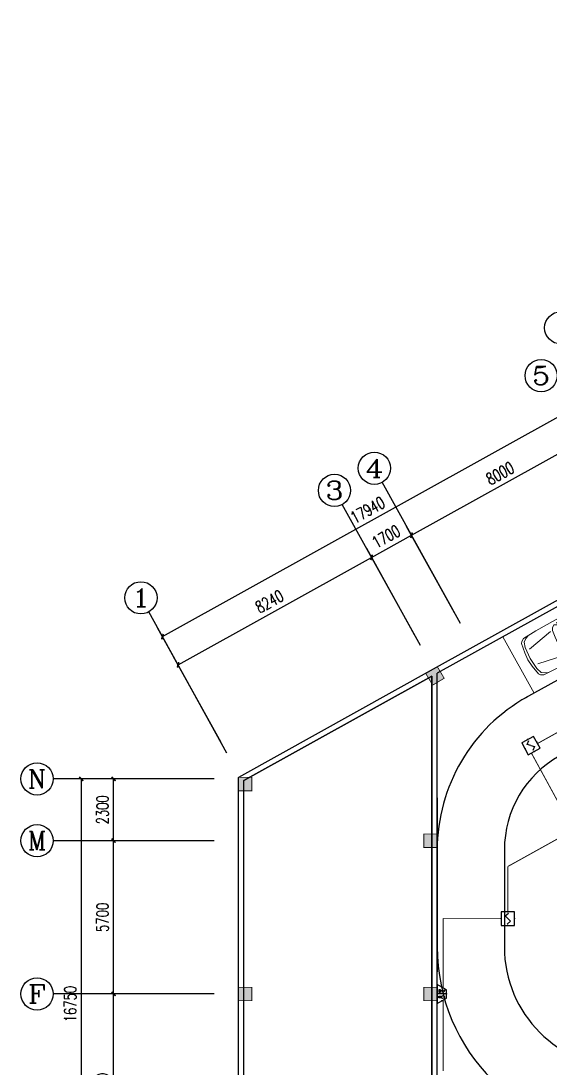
# Model space of a CAD drawing. Extents: x -6243262 to 3079315, y -2914302 to 172723.
# Drawn here: x -1948741 to -1929038, y -992396 to -953450 of the extents above; entities that cross this region are included whole.
import ezdxf
from ezdxf.enums import TextEntityAlignment as Align

# ---------------------------------------------------------------- set-up
doc = ezdxf.new("R2010")
doc.units = 0
doc.header["$LTSCALE"] = 1000
doc.linetypes.add('DOTE', pattern=[2.42, 2, -0.2, 0.02, -0.2])
for name, color, linetype in [('0-柱2', 6, 'Continuous'), ('0-柱网', 2, 'Continuous'), ('AXIS_TEXT', 7, 'Continuous'), ('EQUIP-消防', 3, 'Continuous'), ('WIRE-消防', 5, 'DOTE')]:
    doc.layers.add(name, color=color, linetype=linetype)
doc.layers.add('车位', color=252, linetype='Continuous', lineweight=5)
doc.styles.add('_TCH_AXIS', font='COMPLEX', dxfattribs={"bigfont": 'GBCBIG'})
doc.styles.add('_TCH_DIM_T3', font='SIMPLEX', dxfattribs={"width": 0.705882, "bigfont": 'GBCBIG'})
doc.styles.add('COMPLEX', font='COMPLEX')
doc.styles.get("Standard").update_dxf_attribs({"font": 'gbenor.shx', "bigfont": 'gbcbig.shx'})
doc.dimstyles.new('_TCH_ARCH&&150', dxfattribs={"dimtxt": 446.25, "dimasz": 150, "dimexe": 375, "dimexo": 450, "dimgap": 189.375, "dimtad": 1, "dimdec": 0, "dimzin": 0, "dimdsep": 46, "dimtxsty": '_TCH_DIM_T3', "dimblk": 'ARCHTICK', "dimcen": 0.09, "dimclrt": 7, "dimazin": 2, "dimtfac": 1, "dimtdec": 0, "dimtix": 1, "dimtmove": 2, "dimatfit": 3, "dimfxl": 0, "dimtolj": 1, "dimtzin": 0, "dimarcsym": 0})

# ---------------------------------------------------------------- blocks, each defined once
blk = doc.blocks.new('chewei')
at = {"layer": '车位', "color": 0}
for p, q in [((49134, 154982), (49201, 155026)), ((49201, 155026), (49801, 155049)), ((50401, 155026), (49801, 155049)), ((50467, 154982), (50401, 155026)), ((49023, 154737), (49090, 154915)), ((49090, 154915), (49134, 154982)), ((50512, 154915), (50467, 154982)), ((50578, 154737), (50512, 154915)), ((49201, 154160), (49245, 154293)), ((49245, 154293), (49312, 154360)), ((49312, 154360), (49623, 154426)), ((49623, 154426), (49978, 154426)), ((50290, 154360), (49978, 154426)), ((50356, 154293), (50290, 154360)), ((50401, 154160), (50356, 154293)), ((49156, 153849), (49134, 153826)), ((49267, 153693), (49156, 153849)), ((49201, 154026), (49201, 154160)), ((49245, 153938), (49201, 154026)), ((49267, 153915), (49245, 153938)), ((49290, 153915), (49267, 153915)), ((49312, 153938), (49290, 153915)), ((49356, 153960), (49312, 153938)), ((49556, 153982), (49356, 153960)), ((50045, 153982), (49556, 153982)), ((50045, 153982), (50245, 153960)), ((50245, 153960), (50290, 153938)), ((50290, 153938), (50312, 153915)), ((50312, 153915), (50334, 153915)), ((50334, 153915), (50356, 153938)), ((50334, 153693), (50445, 153849)), ((50356, 153938), (50401, 154026)), ((50401, 154026), (50401, 154160)), ((50445, 153849), (50467, 153826)), ((49134, 153826), (49112, 153093)), ((49290, 153582), (49267, 153693)), ((49290, 153160), (49290, 153582)), ((50312, 153582), (50334, 153693)), ((50312, 153160), (50312, 153582)), ((50467, 153826), (50490, 153093)), ((49112, 153093), (49290, 153160)), ((49290, 153093), (49112, 153004)), ((49290, 152538), (49290, 153093)), ((50490, 153093), (50312, 153160)), ((50312, 153093), (50490, 153004)), ((50312, 152538), (50312, 153093)), ((49112, 153004), (49112, 152204)), ((50490, 153004), (50490, 152204)), ((49112, 152204), (49290, 152538)), ((49134, 152093), (49334, 152471)), ((49334, 152471), (49423, 152427)), ((49423, 152427), (49556, 152404)), ((49556, 152404), (49801, 152382)), ((50045, 152404), (49801, 152382)), ((50178, 152427), (50045, 152404)), ((50267, 152471), (50178, 152427)), ((50467, 152093), (50267, 152471)), ((50490, 152204), (50312, 152538)), ((49201, 152004), (49134, 152093)), ((49290, 151960), (49201, 152004)), ((49556, 151916), (49290, 151960)), ((49801, 151893), (49556, 151916)), ((49801, 151893), (50045, 151916)), ((50045, 151916), (50312, 151960)), ((50312, 151960), (50401, 152004)), ((50401, 152004), (50467, 152093)), ((49490, 150871), (49290, 151871)), ((50112, 150871), (50312, 151871)), ((49067, 150938), (49023, 151049)), ((49156, 150827), (49067, 150938)), ((49356, 150760), (49156, 150827)), ((49801, 150716), (49356, 150760)), ((49801, 150716), (50245, 150760)), ((50245, 150760), (50445, 150827)), ((50445, 150827), (50534, 150938)), ((50534, 150938), (50578, 151049))]:
    blk.add_line(p, q, dxfattribs=at)
for points in [[(48601, 150227), (51001, 150227), (51001, 155627), (48601, 155627)], [(50578, 154737), (50601, 154404), (50601, 151404), (50578, 150871), (50512, 150760), (50445, 150716), (50090, 150649), (49801, 150627), (49512, 150649), (49156, 150716), (49090, 150760), (49023, 150871), (49001, 151404), (49001, 154404), (49023, 154737), (49067, 155004), (49134, 155093), (49201, 155137), (49801, 155160), (50401, 155137), (50467, 155093), (50534, 155004)]]:
    blk.add_lwpolyline(points, close=True, dxfattribs=at)
blk = doc.blocks.new('0-柱2')
at = {"layer": '0-柱2'}
h = blk.add_hatch(color=0, dxfattribs=at)
h.dxf.hatch_style = 1
h.paths.add_polyline_path([(6975, 30467), (7405, 30722), (7660, 30292), (7231, 30037)])
h = blk.add_hatch(color=0, dxfattribs=at)
h.dxf.hatch_style = 1
h.paths.add_polyline_path([(0, 26606), (500, 26606), (500, 26106), (0, 26106)])
h = blk.add_hatch(color=0, dxfattribs=at)
h.dxf.hatch_style = 1
h.paths.add_polyline_path([(6900, 24500), (7400, 24500), (7400, 24000), (6900, 24000)])
h = blk.add_hatch(color=0, dxfattribs=at)
h.dxf.hatch_style = 1
h.paths.add_polyline_path([(0, 18800), (500, 18800), (500, 18300), (0, 18300)])
h = blk.add_hatch(color=0, dxfattribs=at)
h.dxf.hatch_style = 1
h.paths.add_polyline_path([(6900, 18800), (7400, 18800), (7400, 18300), (6900, 18300)])
at = {"layer": '0-柱2', "color": 0, "const_width": 30}
for points in [[(6975, 30467), (7405, 30722), (7660, 30292), (7231, 30037)], [(0, 26606), (500, 26606), (500, 26106), (0, 26106)], [(6900, 24500), (7400, 24500), (7400, 24000), (6900, 24000)], [(0, 18800), (500, 18800), (500, 18300), (0, 18300)], [(6900, 18800), (7400, 18800), (7400, 18300), (6900, 18300)]]:
    blk.add_lwpolyline(points, close=True, dxfattribs=at)
blk = doc.blocks.new('_AXISO')
at = {"color": 0}
blk.add_circle((0, 0), 0.5, dxfattribs=at)
at = {"layer": 'AXIS_TEXT', "color": 0, "style": 'COMPLEX', "width": 1.041667}
blk.add_attdef('A', text='', height=0.56, dxfattribs=at).set_placement((-0.25, -0.28), (0.25, -0.28), align=Align.FIT)
blk = doc.blocks.new('_ArchTick')
at = {"color": 0, "linetype": 'ByBlock', "const_width": 0.4}
blk.add_lwpolyline([(-0.5, -0.5), (0.5, 0.5)], dxfattribs=at)
blk = doc.blocks.new('*D588')
at = {"layer": '0-柱网', "color": 0, "lineweight": -2, "transparency": 16777216}
for p, q in [((1319124, -1167682), (1314249, -1167682)), ((1314624, -1184432), (1314624, -1167682)), ((1319124, -1184432), (1314249, -1184432))]:
    blk.add_line(p, q, dxfattribs=at)
at = {"layer": 'Defpoints', "color": 0, "transparency": 16777216}
for p in [(1314624, -1167682), (1319574, -1167682), (1319574, -1184432)]:
    blk.add_point(p, dxfattribs=at)
at = {"layer": '0-柱网', "color": 0, "lineweight": -2, "transparency": 16777216, "xscale": 150, "yscale": 150, "zscale": 150}
for p, rotation in [((1314624, -1167682), 90), ((1314624, -1184432), 270)]:
    blk.add_blockref('_ArchTick', p, dxfattribs=dict(at, rotation=rotation))
at = {"layer": '0-柱网', "color": 7, "transparency": 16777216, "insert": (1314212, -1176057), "char_height": 446.2, "attachment_point": 5, "rotation": 90, "style": '_TCH_DIM_T3'}
blk.add_mtext('\\A1;16750', dxfattribs=at)
blk = doc.blocks.new('*D593')
at = {"layer": '0-柱网', "color": 0, "lineweight": -2, "transparency": 16777216}
for p, q in [((1319124, -1175682), (1315449, -1175682)), ((1315824, -1182632), (1315824, -1175682)), ((1319124, -1182632), (1315449, -1182632))]:
    blk.add_line(p, q, dxfattribs=at)
at = {"layer": 'Defpoints', "color": 0, "transparency": 16777216}
for p in [(1315824, -1175682), (1319574, -1175682), (1319574, -1182632)]:
    blk.add_point(p, dxfattribs=at)
at = {"layer": '0-柱网', "color": 0, "lineweight": -2, "transparency": 16777216, "xscale": 150, "yscale": 150, "zscale": 150}
for p, rotation in [((1315824, -1175682), 90), ((1315824, -1182632), 270)]:
    blk.add_blockref('_ArchTick', p, dxfattribs=dict(at, rotation=rotation))
at = {"layer": '0-柱网', "color": 7, "transparency": 16777216, "insert": (1315412, -1179157), "char_height": 446.2, "attachment_point": 5, "rotation": 90, "style": '_TCH_DIM_T3'}
blk.add_mtext('\\A1;6950', dxfattribs=at)
blk = doc.blocks.new('*D594')
at = {"layer": '0-柱网', "color": 0, "lineweight": -2, "transparency": 16777216}
for p, q in [((1319124, -1169982), (1315449, -1169982)), ((1315824, -1175682), (1315824, -1169982)), ((1319124, -1175682), (1315449, -1175682))]:
    blk.add_line(p, q, dxfattribs=at)
at = {"layer": 'Defpoints', "color": 0, "transparency": 16777216}
for p in [(1315824, -1169982), (1319574, -1169982), (1319574, -1175682)]:
    blk.add_point(p, dxfattribs=at)
at = {"layer": '0-柱网', "color": 0, "lineweight": -2, "transparency": 16777216, "xscale": 150, "yscale": 150, "zscale": 150}
for p, rotation in [((1315824, -1169982), 90), ((1315824, -1175682), 270)]:
    blk.add_blockref('_ArchTick', p, dxfattribs=dict(at, rotation=rotation))
at = {"layer": '0-柱网', "color": 7, "transparency": 16777216, "insert": (1315412, -1172832), "char_height": 446.2, "attachment_point": 5, "rotation": 90, "style": '_TCH_DIM_T3'}
blk.add_mtext('\\A1;5700', dxfattribs=at)
blk = doc.blocks.new('*D595')
at = {"layer": '0-柱网', "color": 0, "lineweight": -2, "transparency": 16777216}
for p, q in [((1319124, -1167682), (1315449, -1167682)), ((1315824, -1169982), (1315824, -1167682)), ((1319124, -1169982), (1315449, -1169982))]:
    blk.add_line(p, q, dxfattribs=at)
at = {"layer": 'Defpoints', "color": 0, "transparency": 16777216}
for p in [(1315824, -1167682), (1319574, -1167682), (1319574, -1169982)]:
    blk.add_point(p, dxfattribs=at)
at = {"layer": '0-柱网', "color": 0, "lineweight": -2, "transparency": 16777216, "xscale": 150, "yscale": 150, "zscale": 150}
for p, rotation in [((1315824, -1167682), 90), ((1315824, -1169982), 270)]:
    blk.add_blockref('_ArchTick', p, dxfattribs=dict(at, rotation=rotation))
at = {"layer": '0-柱网', "color": 7, "transparency": 16777216, "insert": (1315412, -1168832), "char_height": 446.2, "attachment_point": 5, "rotation": 90, "style": '_TCH_DIM_T3'}
blk.add_mtext('\\A1;2300', dxfattribs=at)
blk = doc.blocks.new('*D606')
at = {"layer": '0-柱网', "color": 0, "lineweight": -2, "transparency": 16777216}
for p, q in [((1335514, -1157625), (1333149, -1153362)), ((1317643, -1162392), (1333331, -1153690)), ((1319825, -1166327), (1317461, -1162064))]:
    blk.add_line(p, q, dxfattribs=at)
at = {"layer": 'Defpoints', "color": 0, "transparency": 16777216}
for p in [(1333331, -1153690), (1335732, -1158019), (1320044, -1166721)]:
    blk.add_point(p, dxfattribs=at)
at = {"layer": '0-柱网', "color": 0, "lineweight": -2, "transparency": 16777216, "xscale": 150, "yscale": 150, "zscale": 150}
for p, rotation in [((1333331, -1153690), 29.01544279745711), ((1317643, -1162392), 209.0154427974571)]:
    blk.add_blockref('_ArchTick', p, dxfattribs=dict(at, rotation=rotation))
at = {"layer": '0-柱网', "color": 7, "transparency": 16777216, "insert": (1325287, -1157680), "char_height": 446.2, "attachment_point": 5, "rotation": 29.0154, "style": '_TCH_DIM_T3'}
blk.add_mtext('\\A1;17940', dxfattribs=at)
blk = doc.blocks.new('*D614')
at = {"layer": '0-柱网', "color": 0, "lineweight": -2, "transparency": 16777216}
for p, q in [((1326917, -1158620), (1333913, -1154740)), ((1335514, -1157625), (1333731, -1154412)), ((1328518, -1161506), (1326735, -1158292))]:
    blk.add_line(p, q, dxfattribs=at)
at = {"layer": 'Defpoints', "color": 0, "transparency": 16777216}
for p in [(1333913, -1154740), (1335732, -1158019), (1328736, -1161899)]:
    blk.add_point(p, dxfattribs=at)
at = {"layer": '0-柱网', "color": 0, "lineweight": -2, "transparency": 16777216, "xscale": 150, "yscale": 150, "zscale": 150}
for p, rotation in [((1333913, -1154740), 29.01544279745712), ((1326917, -1158620), 209.0154427974571)]:
    blk.add_blockref('_ArchTick', p, dxfattribs=dict(at, rotation=rotation))
at = {"layer": '0-柱网', "color": 7, "transparency": 16777216, "insert": (1330215, -1156319), "char_height": 446.2, "attachment_point": 5, "rotation": 29.0154, "style": '_TCH_DIM_T3'}
blk.add_mtext('\\A1;8000', dxfattribs=at)
blk = doc.blocks.new('*D615')
at = {"layer": '0-柱网', "color": 0, "lineweight": -2, "transparency": 16777216}
for p, q in [((1325431, -1159445), (1326917, -1158620)), ((1328518, -1161506), (1326735, -1158292)), ((1327031, -1162330), (1325249, -1159117))]:
    blk.add_line(p, q, dxfattribs=at)
at = {"layer": 'Defpoints', "color": 0, "transparency": 16777216}
for p in [(1326917, -1158620), (1328736, -1161899), (1327249, -1162724)]:
    blk.add_point(p, dxfattribs=at)
at = {"layer": '0-柱网', "color": 0, "lineweight": -2, "transparency": 16777216, "xscale": 150, "yscale": 150, "zscale": 150}
for p, rotation in [((1326917, -1158620), 29.01544279746464), ((1325431, -1159445), 209.0154427974647)]:
    blk.add_blockref('_ArchTick', p, dxfattribs=dict(at, rotation=rotation))
at = {"layer": '0-柱网', "color": 7, "transparency": 16777216, "insert": (1325974, -1158672), "char_height": 446.2, "attachment_point": 5, "rotation": 29.0154, "style": '_TCH_DIM_T3'}
blk.add_mtext('\\A1;1700', dxfattribs=at)
blk = doc.blocks.new('*D616')
at = {"layer": '0-柱网', "color": 0, "lineweight": -2, "transparency": 16777216}
for p, q in [((1327031, -1162330), (1325249, -1159117)), ((1318225, -1163441), (1325431, -1159445)), ((1319825, -1166327), (1318043, -1163113))]:
    blk.add_line(p, q, dxfattribs=at)
at = {"layer": 'Defpoints', "color": 0, "transparency": 16777216}
for p in [(1325431, -1159445), (1327249, -1162724), (1320044, -1166721)]:
    blk.add_point(p, dxfattribs=at)
at = {"layer": '0-柱网', "color": 0, "lineweight": -2, "transparency": 16777216, "xscale": 150, "yscale": 150, "zscale": 150}
for p, rotation in [((1325431, -1159445), 29.01544279745632), ((1318225, -1163441), 209.0154427974564)]:
    blk.add_blockref('_ArchTick', p, dxfattribs=dict(at, rotation=rotation))
at = {"layer": '0-柱网', "color": 7, "transparency": 16777216, "insert": (1321628, -1161082), "char_height": 446.2, "attachment_point": 5, "rotation": 29.0154, "style": '_TCH_DIM_T3'}
blk.add_mtext('\\A1;8240', dxfattribs=at)
blk = doc.blocks.new('$Equip$00002649')
for p, q in [((-0.5, 0.5), (-0.5, -0.5)), ((0.5, 0.5), (-0.5, 0.5)), ((-0.2, 0.2), (0.05, 0.4)), ((0, 0), (-0.2, 0.2)), ((0, 0), (0.2, -0.2)), ((0.5, -0.5), (0.5, 0.5)), ((-0.5, -0.5), (0.5, -0.5)), ((0.2, -0.2), (-0.05, -0.4))]:
    blk.add_line(p, q)
at = {"const_width": 0.04}
blk.add_lwpolyline([(-0.5, 0.5), (0.5, 0.5), (0.5, -0.5), (-0.5, -0.5), (-0.5, 0.5), (0.5, 0.5)], dxfattribs=at)
for p in [(-0.5, 0), (0, 0.5), (0.5, 0), (0, -0.5)]:
    blk.add_point(p)
at = {"color": 7, "flags": 1}
for tag, height, p in [('A', 0.00002, (0, 0)), ('B', 0.4, (0.762, -0.208))]:
    blk.add_attdef(tag, text='', height=height, dxfattribs=at).set_placement(p, align=Align.MIDDLE_CENTER)
blk = doc.blocks.new('$equip$00002679')
for p, q in [((-0.3, 0.699), (-0.703, 0)), ((-0.703, 0), (0.703, 0)), ((-0.264, 0.249), (-0.304, 0.569)), ((-0.304, 0.569), (-0.128, 0.489)), ((-0.304, 0.249), (-0.304, 0.113)), ((-0.128, 0.249), (-0.304, 0.249)), ((-0.304, 0.113), (-0.128, 0.113)), ((0.3, 0.699), (-0.3, 0.699)), ((0.3, 0.699), (-0.3, 0.699)), ((-0.128, 0.489), (-0.168, 0.249)), ((-0.128, 0.113), (-0.128, 0.249)), ((0, 0.699), (0, 0)), ((0.174, 0.11), (0.174, 0.338)), ((0.294, 0.11), (0.174, 0.11)), ((0.294, 0.338), (0.294, 0.11)), ((0.703, 0), (0.3, 0.699))]:
    blk.add_line(p, q)
at = {"const_width": 0.04}
for points in [[(-0.299, 0.699), (0.301, 0.699), (0.703, 0), (-0.702, 0), (-0.299, 0.699), (0.301, 0.699)], [(-0.3, 0.699), (0.3, 0.699), (0.703, 0), (-0.703, 0), (-0.3, 0.699), (0.3, 0.699)]]:
    blk.add_lwpolyline(points, dxfattribs=at)
blk.add_circle((0.234, 0.43), 0.111)
for p in [(-0.501, 0.349), (0, 0.699), (0, 0), (0.502, 0.349)]:
    blk.add_point(p)
at = {"color": 7, "flags": 1}
for tag, height, p in [('A', 0.00002, (0, 0)), ('B', 0.4, (0.961, 0.299))]:
    blk.add_attdef(tag, text='', height=height, dxfattribs=at).set_placement(p, align=Align.MIDDLE_CENTER)
blk = doc.blocks.new('345634')
at = {"layer": '0-柱网', "color": 8}
for p, q in [((1371196.6, -1139491.7), (1327725.6, -1163603.4)), ((1371293.6, -1139666.6), (1327874.1, -1163749.7)), ((1358843.5, -1149316.6), (1331138.1, -1164683.8)), ((1328736.1, -1161899.4), (1325825.8, -1156652.4)), ((1327249.4, -1162724), (1324339.2, -1157477)), ((1320043.6, -1166720.7), (1317133.4, -1161473.8)), ((1327725.6, -1163603.4), (1320474.1, -1167625.5)), ((1327674.1, -1163860.6), (1320674.1, -1167743.3)), ((1327674.1, -1182631.9), (1327674.1, -1163860.6)), ((1327874.1, -1182631.9), (1327874.1, -1163749.7)), ((1319574.1, -1167682.4), (1313574.1, -1167682.4)), ((1320474.1, -1186331.9), (1320474.1, -1167625.5)), ((1320674.1, -1186431.9), (1320674.1, -1167743.3)), ((1319574.1, -1169981.9), (1313574.1, -1169981.9)), ((1327874.1, -1170321.8), (1327874.1, -1173931.9)), ((1330374.1, -1170321.8), (1330374.1, -1173931.9)), ((1319574.1, -1175681.9), (1313574.1, -1175681.9))]:
    blk.add_line(p, q, dxfattribs=at)
blk.add_lwpolyline([(1321674.1, -1193831.9), (1320674.1, -1193831.9), (1320674.1, -1167743.3), (1327674.1, -1163860.6), (1327674.1, -1182231.9), (1327374.1, -1182231.9), (1327374.1, -1186331.9), (1321674.1, -1186331.9)], close=True, dxfattribs=at)
blk.add_lwpolyline([(1327874.1, -1168384.8), (1327874.1, -1174855)], dxfattribs=at)
blk.add_circle((1332473.3, -1150907), 600, dxfattribs=at)
for centre, radius, start, end in [((1334374.1, -1170321.8), 6500, 119.01544, 180), ((1334374.1, -1170321.8), 4000, 119.01544, 180), ((1334874.1, -1173931.9), 7000, 180, 270), ((1334874.1, -1173931.9), 4500, 180, 270)]:
    blk.add_arc(centre, radius, start, end, dxfattribs=at)
blk.add_blockref('0-柱2', (1320474.1, -1194231.9), dxfattribs=at)
ref = blk.add_blockref('_AXISO', (1331743.6, -1152683.9), dxfattribs=dict(at, xscale=1200, yscale=1200, zscale=1200))
ref.add_attrib('A', '5', dxfattribs={"layer": 'AXIS_TEXT', "color": 8, "height": 678.8, "style": '_TCH_AXIS', "width": 1.5}).set_placement((1331404.2, -1153023.3), (1332083, -1153023.3), align=Align.FIT)
ref = blk.add_blockref('_AXISO', (1325534.8, -1156127.7), dxfattribs=dict(at, xscale=1200, yscale=1200, zscale=1200))
ref.add_attrib('A', '4', dxfattribs={"layer": 'AXIS_TEXT', "color": 8, "height": 678.8, "style": '_TCH_AXIS', "width": 1.3125}).set_placement((1325195.3, -1156467.2), (1325874.2, -1156467.2), align=Align.FIT)
ref = blk.add_blockref('_AXISO', (1324048.1, -1156952.3), dxfattribs=dict(at, xscale=1200, yscale=1200, zscale=1200))
ref.add_attrib('A', '3', dxfattribs={"layer": 'AXIS_TEXT', "color": 8, "height": 678.8, "style": '_TCH_AXIS', "width": 1.5}).set_placement((1323708.7, -1157291.7), (1324387.5, -1157291.7), align=Align.FIT)
at = {"layer": '0-柱网', "color": 8, "xscale": -1, "rotation": 299.0697133545411}
blk.add_blockref('chewei', (1223798.1, -1279965.8), dxfattribs=at)
at = {"layer": '0-柱网', "color": 8}
ref = blk.add_blockref('_AXISO', (1316842.3, -1160949.1), dxfattribs=dict(at, xscale=1200, yscale=1200, zscale=1200))
ref.add_attrib('A', '1', dxfattribs={"layer": 'AXIS_TEXT', "color": 8, "height": 678.8, "style": '_TCH_AXIS', "width": 2.333333}).set_placement((1316502.9, -1161288.5), (1317181.7, -1161288.5), align=Align.FIT)
ref = blk.add_blockref('_AXISO', (1312974.1, -1167682.4), dxfattribs=dict(at, xscale=1200, yscale=1200, zscale=1200))
ref.add_attrib('A', 'N', dxfattribs={"layer": 'AXIS_TEXT', "color": 8, "height": 678.8, "style": '_TCH_AXIS', "width": 1.105263}).set_placement((1312634.7, -1168021.8), (1313313.5, -1168021.8), align=Align.FIT)
ref = blk.add_blockref('_AXISO', (1312974.1, -1169981.9), dxfattribs=dict(at, xscale=1200, yscale=1200, zscale=1200))
ref.add_attrib('A', 'M', dxfattribs={"layer": 'AXIS_TEXT', "color": 8, "height": 678.8, "style": '_TCH_AXIS'}).set_placement((1312634.7, -1170321.3), (1313313.5, -1170321.3), align=Align.FIT)
ref = blk.add_blockref('_AXISO', (1312974.1, -1175681.9), dxfattribs=dict(at, xscale=1200, yscale=1200, zscale=1200))
ref.add_attrib('A', 'F', dxfattribs={"layer": 'AXIS_TEXT', "color": 8, "height": 678.8, "style": '_TCH_AXIS', "width": 1.3125}).set_placement((1312634.7, -1176021.3), (1313313.5, -1176021.3), align=Align.FIT)
for p1, p2, distance, picture, middle in [((1320043.6, -1166720.7), (1335732, -1158019), 4950, '*D606', (1325286.7, -1157680.4)), ((1328736.1, -1161899.4), (1335732, -1158019), 3750, '*D614', (1330215, -1156319.1)), ((1327249.4, -1162724), (1328736.1, -1161899.4), 3750, '*D615', (1325973.7, -1158671.6)), ((1320043.6, -1166720.7), (1327249.4, -1162724), 3750, '*D616', (1321627.5, -1161082.3)), ((1319574.1263, -1184431.869), (1319574.1263, -1167682.3643), 4950, '*D588', (1314211.6263, -1176057.1166)), ((1319574.1263, -1169981.869), (1319574.1263, -1167682.3643), 3750, '*D595', (1315411.6263, -1168832.1166)), ((1319574.1, -1175681.9), (1319574.1, -1169981.9), 3750, '*D594', (1315411.6, -1172831.9)), ((1319574.1, -1182631.9), (1319574.1, -1175681.9), 3750, '*D593', (1315411.6, -1179156.9))]:
    dim = blk.add_aligned_dim(p1=p1, p2=p2, distance=distance, dimstyle='_TCH_ARCH&&150', dxfattribs=at)
    dim.commit()
    dim.dimension.update_dxf_attribs({"geometry": picture, "text_midpoint": middle})

msp = doc.modelspace()

# ---------------------------------------------------------------- linework, layer by layer
at = {"layer": 'WIRE-消防', "linetype": 'DOTE', "const_width": 35}
for points in [[(-1929507.8, -980326.4), (-1925176.5, -977923.9)], [(-1929735.5, -980676.9), (-1928450.7, -983029)], [(-1930614.9, -984900.9), (-1928357.7, -983648.9)], [(-1930614.9, -986588.7), (-1930614.9, -984900.9)], [(-1933014.7, -989419.4), (-1933014.7, -986827.2)], [(-1933014.7, -986827.2), (-1930864.9, -986827.2)], [(-1933014.7, -992501.7), (-1933014.7, -989862)]]:
    msp.add_lwpolyline(points, dxfattribs=at)

# ---------------------------------------------------------------- block references
msp.add_blockref('345634', (-3261114.6, 186041.4))
at = {"layer": 'EQUIP-消防'}
for name, p, xscale, yscale, zscale, rotation in [('$Equip$00002649', (-1929752.6, -980400.5), 500.0000000000001, 500.0000000000001, 500.0000000000001, 29.01544279361394), ('$equip$00002679', (-1933240.5, -989640.5), 500, 500, 500, 270)]:
    msp.add_blockref(name, p, dxfattribs=dict(at, xscale=xscale, yscale=yscale, zscale=zscale, rotation=rotation))
at = {"layer": 'EQUIP-消防', "xscale": 500, "yscale": 500, "zscale": 500}
msp.add_blockref('$Equip$00002649', (-1930614.9, -986838.7), dxfattribs=at)

doc.saveas('drawing.dxf')
